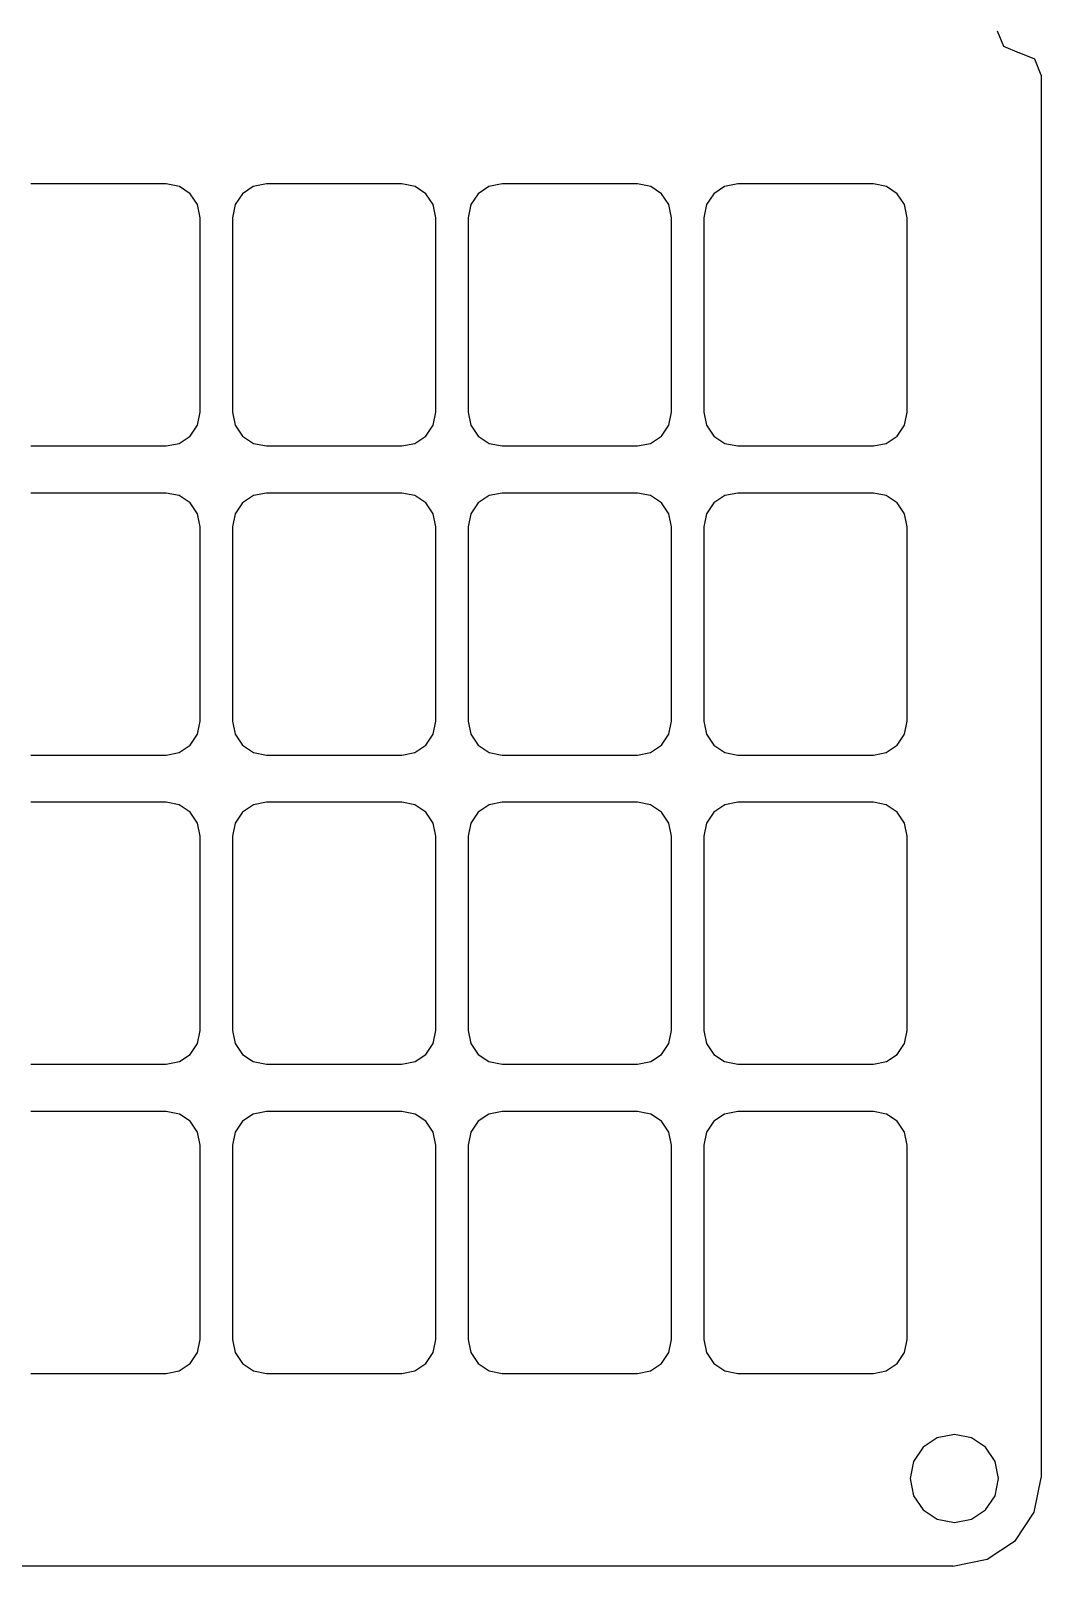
# Model space of a CAD drawing. Extents: x 0 to 148, y 0 to 81.
# Drawn here: x 113.8 to 148.1, y 0.1 to 52.3 of the extents above; entities that cross this region are included whole.
import ezdxf

# ---------------------------------------------------------------- set-up
doc = ezdxf.new("R2010")
doc.units = 0

msp = doc.modelspace()

# ---------------------------------------------------------------- linework, layer by layer
at = {"layer": 'Part__Feature007', "color": 7}
for points in [[(146.632119, 52.285401), (146.851797, 51.755083), (147.382119, 51.535414)], [(146.632119, 52.285401), (146.851797, 51.755083), (147.382119, 51.535414)], [(146.632119, 52.285401), (146.851797, 51.755083), (147.382119, 51.535414)], [(146.632119, 52.285401), (146.851797, 51.755083), (147.382119, 51.535414)], [(148.132122, 50.780638), (147.914141, 51.314054), (147.382119, 51.535414)], [(148.132122, 50.780638), (147.914141, 51.314054), (147.382119, 51.535414)], [(148.132122, 50.780638), (147.914141, 51.314054), (147.382119, 51.535414)], [(148.132122, 50.780638), (147.914141, 51.314054), (147.382119, 51.535414)], [(147.382167, 51.53507), (147.382167, 51.53507)], [(147.382167, 51.53507), (147.382167, 51.53507)], [(148.131995, 50.781009), (148.13226, 3.132256)], [(148.131995, 50.781009), (148.13226, 3.132256)], [(148.131995, 50.781009), (148.131995, 50.781009)], [(148.131995, 50.781009), (148.131995, 50.781009)], [(148.131995, 50.781009), (148.13226, 3.132256)], [(148.131995, 50.781009), (148.13226, 3.132256)], [(118.432024, 47.082138), (113.832249, 47.082138)], [(118.432024, 47.082138), (113.832249, 47.082138)], [(113.832249, 47.082138), (113.832249, 47.082138)], [(118.432024, 47.082138), (113.832249, 47.082138)], [(113.832249, 47.082138), (113.832249, 47.082138)], [(118.432024, 47.082138), (113.832249, 47.082138)], [(118.432024, 47.082138), (118.432024, 47.082138)], [(118.432024, 47.082138), (118.432024, 47.082138)], [(119.582153, 45.932499), (119.491777, 46.380125), (119.245322, 46.745661), (118.879784, 46.992111), (118.432156, 47.082482)], [(119.582153, 45.932499), (119.491777, 46.380125), (119.245322, 46.745661), (118.879784, 46.992111), (118.432156, 47.082482)], [(119.582153, 45.932499), (119.491777, 46.380125), (119.245322, 46.745661), (118.879784, 46.992111), (118.432156, 47.082482)], [(119.582153, 45.932499), (119.491777, 46.380125), (119.245322, 46.745661), (118.879784, 46.992111), (118.432156, 47.082482)], [(121.832151, 47.082482), (121.384523, 46.992112), (121.018984, 46.745661), (120.772528, 46.380126), (120.682152, 45.932499)], [(121.832151, 47.082482), (121.384523, 46.992112), (121.018984, 46.745661), (120.772528, 46.380126), (120.682152, 45.932499)], [(121.832151, 47.082482), (121.384523, 46.992112), (121.018984, 46.745661), (120.772528, 46.380126), (120.682152, 45.932499)], [(121.832151, 47.082482), (121.384523, 46.992112), (121.018984, 46.745661), (120.772528, 46.380126), (120.682152, 45.932499)], [(126.43222, 47.082138), (121.83218, 47.082138)], [(126.43222, 47.082138), (121.83218, 47.082138)], [(121.83218, 47.082138), (121.83218, 47.082138)], [(126.43222, 47.082138), (121.83218, 47.082138)], [(121.83218, 47.082138), (121.83218, 47.082138)], [(126.43222, 47.082138), (121.83218, 47.082138)], [(127.582143, 45.932499), (127.491766, 46.380125), (127.245312, 46.745661), (126.879773, 46.992111), (126.432146, 47.082482)], [(127.582143, 45.932499), (127.491766, 46.380125), (127.245312, 46.745661), (126.879773, 46.992111), (126.432146, 47.082482)], [(127.582143, 45.932499), (127.491766, 46.380125), (127.245312, 46.745661), (126.879773, 46.992111), (126.432146, 47.082482)], [(127.582143, 45.932499), (127.491766, 46.380125), (127.245312, 46.745661), (126.879773, 46.992111), (126.432146, 47.082482)], [(126.43222, 47.082138), (126.43222, 47.082138)], [(126.43222, 47.082138), (126.43222, 47.082138)], [(129.832141, 47.082482), (129.384513, 46.992112), (129.018974, 46.745661), (128.772518, 46.380126), (128.682141, 45.932499)], [(129.832141, 47.082482), (129.384513, 46.992112), (129.018974, 46.745661), (128.772518, 46.380126), (128.682141, 45.932499)], [(129.832141, 47.082482), (129.384513, 46.992112), (129.018974, 46.745661), (128.772518, 46.380126), (128.682141, 45.932499)], [(129.832141, 47.082482), (129.384513, 46.992112), (129.018974, 46.745661), (128.772518, 46.380126), (128.682141, 45.932499)], [(134.432152, 47.082138), (129.832112, 47.082138)], [(134.432152, 47.082138), (129.832112, 47.082138)], [(129.832112, 47.082138), (129.832112, 47.082138)], [(134.432152, 47.082138), (129.832112, 47.082138)], [(129.832112, 47.082138), (129.832112, 47.082138)], [(134.432152, 47.082138), (129.832112, 47.082138)], [(135.582133, 45.932499), (135.491756, 46.380125), (135.245301, 46.745661), (134.879763, 46.992111), (134.432136, 47.082482)], [(135.582133, 45.932499), (135.491756, 46.380125), (135.245301, 46.745661), (134.879763, 46.992111), (134.432136, 47.082482)], [(135.582133, 45.932499), (135.491756, 46.380125), (135.245301, 46.745661), (134.879763, 46.992111), (134.432136, 47.082482)], [(135.582133, 45.932499), (135.491756, 46.380125), (135.245301, 46.745661), (134.879763, 46.992111), (134.432136, 47.082482)], [(134.432152, 47.082138), (134.432152, 47.082138)], [(134.432152, 47.082138), (134.432152, 47.082138)], [(137.832131, 47.082482), (137.384503, 46.992112), (137.018963, 46.745661), (136.772508, 46.380126), (136.682131, 45.932499)], [(137.832131, 47.082482), (137.384503, 46.992112), (137.018963, 46.745661), (136.772508, 46.380126), (136.682131, 45.932499)], [(137.832131, 47.082482), (137.384503, 46.992112), (137.018963, 46.745661), (136.772508, 46.380126), (136.682131, 45.932499)], [(137.832131, 47.082482), (137.384503, 46.992112), (137.018963, 46.745661), (136.772508, 46.380126), (136.682131, 45.932499)], [(142.432083, 47.082138), (137.832043, 47.082138)], [(142.432083, 47.082138), (137.832043, 47.082138)], [(137.832043, 47.082138), (137.832043, 47.082138)], [(142.432083, 47.082138), (137.832043, 47.082138)], [(137.832043, 47.082138), (137.832043, 47.082138)], [(142.432083, 47.082138), (137.832043, 47.082138)], [(142.432083, 47.082138), (142.432083, 47.082138)], [(142.432083, 47.082138), (142.432083, 47.082138)], [(143.582122, 45.932499), (143.491746, 46.380125), (143.245291, 46.745661), (142.879753, 46.992111), (142.432126, 47.082482)], [(143.582122, 45.932499), (143.491746, 46.380125), (143.245291, 46.745661), (142.879753, 46.992111), (142.432126, 47.082482)], [(143.582122, 45.932499), (143.491746, 46.380125), (143.245291, 46.745661), (142.879753, 46.992111), (142.432126, 47.082482)], [(143.582122, 45.932499), (143.491746, 46.380125), (143.245291, 46.745661), (142.879753, 46.992111), (142.432126, 47.082482)], [(119.582166, 39.332502), (119.582166, 45.931202)], [(119.582166, 39.332502), (119.582166, 45.931202)], [(119.582166, 45.931202), (119.582166, 45.931202)], [(119.582166, 39.332502), (119.582166, 45.931202)], [(119.582166, 45.931202), (119.582166, 45.931202)], [(119.582166, 39.332502), (119.582166, 45.931202)], [(120.682038, 45.931202), (120.682038, 39.332502)], [(120.682038, 45.931202), (120.682038, 39.332502)], [(120.682038, 45.931202), (120.682038, 45.931202)], [(120.682038, 45.931202), (120.682038, 45.931202)], [(120.682038, 45.931202), (120.682038, 39.332502)], [(120.682038, 45.931202), (120.682038, 39.332502)], [(127.582098, 39.332502), (127.582098, 45.931202)], [(127.582098, 39.332502), (127.582098, 45.931202)], [(127.582098, 45.931202), (127.582098, 45.931202)], [(127.582098, 39.332502), (127.582098, 45.931202)], [(127.582098, 45.931202), (127.582098, 45.931202)], [(127.582098, 39.332502), (127.582098, 45.931202)], [(128.682234, 45.931202), (128.682234, 39.332502)], [(128.682234, 45.931202), (128.682234, 39.332502)], [(128.682234, 45.931202), (128.682234, 45.931202)], [(128.682234, 45.931202), (128.682234, 45.931202)], [(128.682234, 45.931202), (128.682234, 39.332502)], [(128.682234, 45.931202), (128.682234, 39.332502)], [(135.58203, 39.332502), (135.58203, 45.931202)], [(135.58203, 39.332502), (135.58203, 45.931202)], [(135.58203, 45.931202), (135.58203, 45.931202)], [(135.58203, 39.332502), (135.58203, 45.931202)], [(135.58203, 45.931202), (135.58203, 45.931202)], [(135.58203, 39.332502), (135.58203, 45.931202)], [(136.682166, 45.931202), (136.682166, 39.332502)], [(136.682166, 45.931202), (136.682166, 39.332502)], [(136.682166, 45.931202), (136.682166, 45.931202)], [(136.682166, 45.931202), (136.682166, 45.931202)], [(136.682166, 45.931202), (136.682166, 39.332502)], [(136.682166, 45.931202), (136.682166, 39.332502)], [(143.582226, 39.332502), (143.582226, 45.931202)], [(143.582226, 39.332502), (143.582226, 45.931202)], [(143.582226, 45.931202), (143.582226, 45.931202)], [(143.582226, 39.332502), (143.582226, 45.931202)], [(143.582226, 45.931202), (143.582226, 45.931202)], [(143.582226, 39.332502), (143.582226, 45.931202)], [(118.432156, 38.182492), (118.872244, 38.270032), (119.245331, 38.519324), (119.494618, 38.892414), (119.582153, 39.332502)], [(118.432156, 38.182492), (118.872244, 38.270032), (119.245331, 38.519324), (119.494618, 38.892414), (119.582153, 39.332502)], [(118.432156, 38.182492), (118.872244, 38.270032), (119.245331, 38.519324), (119.494618, 38.892414), (119.582153, 39.332502)], [(118.432156, 38.182492), (118.872244, 38.270032), (119.245331, 38.519324), (119.494618, 38.892414), (119.582153, 39.332502)], [(119.582166, 39.332502), (119.582166, 39.332502)], [(119.582166, 39.332502), (119.582166, 39.332502)], [(120.682038, 39.332502), (120.682038, 39.332502)], [(120.682038, 39.332502), (120.682038, 39.332502)], [(120.682152, 39.332502), (120.769687, 38.892413), (121.018975, 38.519323), (121.392063, 38.270032), (121.832151, 38.182492)], [(120.682152, 39.332502), (120.769687, 38.892413), (121.018975, 38.519323), (121.392063, 38.270032), (121.832151, 38.182492)], [(120.682152, 39.332502), (120.769687, 38.892413), (121.018975, 38.519323), (121.392063, 38.270032), (121.832151, 38.182492)], [(120.682152, 39.332502), (120.769687, 38.892413), (121.018975, 38.519323), (121.392063, 38.270032), (121.832151, 38.182492)], [(126.432146, 38.182492), (126.872234, 38.270032), (127.245321, 38.519324), (127.494608, 38.892414), (127.582143, 39.332502)], [(126.432146, 38.182492), (126.872234, 38.270032), (127.245321, 38.519324), (127.494608, 38.892414), (127.582143, 39.332502)], [(126.432146, 38.182492), (126.872234, 38.270032), (127.245321, 38.519324), (127.494608, 38.892414), (127.582143, 39.332502)], [(126.432146, 38.182492), (126.872234, 38.270032), (127.245321, 38.519324), (127.494608, 38.892414), (127.582143, 39.332502)], [(127.582098, 39.332502), (127.582098, 39.332502)], [(127.582098, 39.332502), (127.582098, 39.332502)], [(128.682141, 39.332502), (128.769677, 38.892413), (129.018965, 38.519323), (129.392053, 38.270032), (129.832141, 38.182492)], [(128.682141, 39.332502), (128.769677, 38.892413), (129.018965, 38.519323), (129.392053, 38.270032), (129.832141, 38.182492)], [(128.682141, 39.332502), (128.769677, 38.892413), (129.018965, 38.519323), (129.392053, 38.270032), (129.832141, 38.182492)], [(128.682141, 39.332502), (128.769677, 38.892413), (129.018965, 38.519323), (129.392053, 38.270032), (129.832141, 38.182492)], [(128.682234, 39.332502), (128.682234, 39.332502)], [(128.682234, 39.332502), (128.682234, 39.332502)], [(134.432136, 38.182492), (134.872224, 38.270032), (135.245311, 38.519324), (135.494598, 38.892414), (135.582133, 39.332502)], [(134.432136, 38.182492), (134.872224, 38.270032), (135.245311, 38.519324), (135.494598, 38.892414), (135.582133, 39.332502)], [(134.432136, 38.182492), (134.872224, 38.270032), (135.245311, 38.519324), (135.494598, 38.892414), (135.582133, 39.332502)], [(134.432136, 38.182492), (134.872224, 38.270032), (135.245311, 38.519324), (135.494598, 38.892414), (135.582133, 39.332502)], [(135.58203, 39.332502), (135.58203, 39.332502)], [(135.58203, 39.332502), (135.58203, 39.332502)], [(136.682131, 39.332502), (136.769667, 38.892413), (137.018955, 38.519323), (137.392043, 38.270032), (137.832131, 38.182492)], [(136.682131, 39.332502), (136.769667, 38.892413), (137.018955, 38.519323), (137.392043, 38.270032), (137.832131, 38.182492)], [(136.682131, 39.332502), (136.769667, 38.892413), (137.018955, 38.519323), (137.392043, 38.270032), (137.832131, 38.182492)], [(136.682131, 39.332502), (136.769667, 38.892413), (137.018955, 38.519323), (137.392043, 38.270032), (137.832131, 38.182492)], [(136.682166, 39.332502), (136.682166, 39.332502)], [(136.682166, 39.332502), (136.682166, 39.332502)], [(142.432126, 38.182492), (142.872213, 38.270032), (143.245301, 38.519324), (143.494588, 38.892414), (143.582122, 39.332502)], [(142.432126, 38.182492), (142.872213, 38.270032), (143.245301, 38.519324), (143.494588, 38.892414), (143.582122, 39.332502)], [(142.432126, 38.182492), (142.872213, 38.270032), (143.245301, 38.519324), (143.494588, 38.892414), (143.582122, 39.332502)], [(142.432126, 38.182492), (142.872213, 38.270032), (143.245301, 38.519324), (143.494588, 38.892414), (143.582122, 39.332502)], [(143.582226, 39.332502), (143.582226, 39.332502)], [(143.582226, 39.332502), (143.582226, 39.332502)], [(113.832249, 38.181566), (118.432024, 38.181566)], [(113.832249, 38.181566), (118.432024, 38.181566)], [(113.832249, 38.181566), (113.832249, 38.181566)], [(113.832249, 38.181566), (113.832249, 38.181566)], [(113.832249, 38.181566), (118.432024, 38.181566)], [(113.832249, 38.181566), (118.432024, 38.181566)], [(118.432024, 38.181566), (118.432024, 38.181566)], [(118.432024, 38.181566), (118.432024, 38.181566)], [(121.83218, 38.181566), (126.43222, 38.181566)], [(121.83218, 38.181566), (126.43222, 38.181566)], [(121.83218, 38.181566), (121.83218, 38.181566)], [(121.83218, 38.181566), (121.83218, 38.181566)], [(121.83218, 38.181566), (126.43222, 38.181566)], [(121.83218, 38.181566), (126.43222, 38.181566)], [(126.43222, 38.181566), (126.43222, 38.181566)], [(126.43222, 38.181566), (126.43222, 38.181566)], [(129.832112, 38.181566), (134.432152, 38.181566)], [(129.832112, 38.181566), (134.432152, 38.181566)], [(129.832112, 38.181566), (129.832112, 38.181566)], [(129.832112, 38.181566), (129.832112, 38.181566)], [(129.832112, 38.181566), (134.432152, 38.181566)], [(129.832112, 38.181566), (134.432152, 38.181566)], [(134.432152, 38.181566), (134.432152, 38.181566)], [(134.432152, 38.181566), (134.432152, 38.181566)], [(137.832043, 38.181566), (142.432083, 38.181566)], [(137.832043, 38.181566), (142.432083, 38.181566)], [(137.832043, 38.181566), (137.832043, 38.181566)], [(137.832043, 38.181566), (137.832043, 38.181566)], [(137.832043, 38.181566), (142.432083, 38.181566)], [(137.832043, 38.181566), (142.432083, 38.181566)], [(142.432083, 38.181566), (142.432083, 38.181566)], [(142.432083, 38.181566), (142.432083, 38.181566)], [(118.432024, 36.583485), (113.832249, 36.583485)], [(118.432024, 36.583485), (113.832249, 36.583485)], [(113.832249, 36.583485), (113.832249, 36.583485)], [(118.432024, 36.583485), (113.832249, 36.583485)], [(113.832249, 36.583485), (113.832249, 36.583485)], [(118.432024, 36.583485), (113.832249, 36.583485)], [(118.432024, 36.583485), (118.432024, 36.583485)], [(118.432024, 36.583485), (118.432024, 36.583485)], [(119.582153, 35.432496), (119.494618, 35.872585), (119.245331, 36.245675), (118.872244, 36.494966), (118.432156, 36.582506)], [(119.582153, 35.432496), (119.494618, 35.872585), (119.245331, 36.245675), (118.872244, 36.494966), (118.432156, 36.582506)], [(119.582153, 35.432496), (119.494618, 35.872585), (119.245331, 36.245675), (118.872244, 36.494966), (118.432156, 36.582506)], [(119.582153, 35.432496), (119.494618, 35.872585), (119.245331, 36.245675), (118.872244, 36.494966), (118.432156, 36.582506)], [(121.832151, 36.582506), (121.392063, 36.494967), (121.018974, 36.245676), (120.769687, 35.872585), (120.682152, 35.432496)], [(121.832151, 36.582506), (121.392063, 36.494967), (121.018974, 36.245676), (120.769687, 35.872585), (120.682152, 35.432496)], [(121.832151, 36.582506), (121.392063, 36.494967), (121.018974, 36.245676), (120.769687, 35.872585), (120.682152, 35.432496)], [(121.832151, 36.582506), (121.392063, 36.494967), (121.018974, 36.245676), (120.769687, 35.872585), (120.682152, 35.432496)], [(126.43222, 36.583485), (121.83218, 36.583485)], [(126.43222, 36.583485), (121.83218, 36.583485)], [(121.83218, 36.583485), (121.83218, 36.583485)], [(126.43222, 36.583485), (121.83218, 36.583485)], [(121.83218, 36.583485), (121.83218, 36.583485)], [(126.43222, 36.583485), (121.83218, 36.583485)], [(127.582143, 35.432496), (127.494608, 35.872585), (127.245321, 36.245675), (126.872234, 36.494966), (126.432146, 36.582506)], [(127.582143, 35.432496), (127.494608, 35.872585), (127.245321, 36.245675), (126.872234, 36.494966), (126.432146, 36.582506)], [(127.582143, 35.432496), (127.494608, 35.872585), (127.245321, 36.245675), (126.872234, 36.494966), (126.432146, 36.582506)], [(127.582143, 35.432496), (127.494608, 35.872585), (127.245321, 36.245675), (126.872234, 36.494966), (126.432146, 36.582506)], [(126.43222, 36.583485), (126.43222, 36.583485)], [(126.43222, 36.583485), (126.43222, 36.583485)], [(129.832141, 36.582506), (129.392052, 36.494967), (129.018964, 36.245676), (128.769676, 35.872585), (128.682141, 35.432496)], [(129.832141, 36.582506), (129.392052, 36.494967), (129.018964, 36.245676), (128.769676, 35.872585), (128.682141, 35.432496)], [(129.832141, 36.582506), (129.392052, 36.494967), (129.018964, 36.245676), (128.769676, 35.872585), (128.682141, 35.432496)], [(129.832141, 36.582506), (129.392052, 36.494967), (129.018964, 36.245676), (128.769676, 35.872585), (128.682141, 35.432496)], [(134.432152, 36.583485), (129.832112, 36.583485)], [(134.432152, 36.583485), (129.832112, 36.583485)], [(129.832112, 36.583485), (129.832112, 36.583485)], [(134.432152, 36.583485), (129.832112, 36.583485)], [(129.832112, 36.583485), (129.832112, 36.583485)], [(134.432152, 36.583485), (129.832112, 36.583485)], [(135.582133, 35.432496), (135.494598, 35.872585), (135.245311, 36.245675), (134.872224, 36.494966), (134.432136, 36.582506)], [(135.582133, 35.432496), (135.494598, 35.872585), (135.245311, 36.245675), (134.872224, 36.494966), (134.432136, 36.582506)], [(135.582133, 35.432496), (135.494598, 35.872585), (135.245311, 36.245675), (134.872224, 36.494966), (134.432136, 36.582506)], [(135.582133, 35.432496), (135.494598, 35.872585), (135.245311, 36.245675), (134.872224, 36.494966), (134.432136, 36.582506)], [(134.432152, 36.583485), (134.432152, 36.583485)], [(134.432152, 36.583485), (134.432152, 36.583485)], [(137.832131, 36.582506), (137.392042, 36.494967), (137.018954, 36.245676), (136.769666, 35.872585), (136.682131, 35.432496)], [(137.832131, 36.582506), (137.392042, 36.494967), (137.018954, 36.245676), (136.769666, 35.872585), (136.682131, 35.432496)], [(137.832131, 36.582506), (137.392042, 36.494967), (137.018954, 36.245676), (136.769666, 35.872585), (136.682131, 35.432496)], [(137.832131, 36.582506), (137.392042, 36.494967), (137.018954, 36.245676), (136.769666, 35.872585), (136.682131, 35.432496)], [(142.432083, 36.583485), (137.832043, 36.583485)], [(142.432083, 36.583485), (137.832043, 36.583485)], [(137.832043, 36.583485), (137.832043, 36.583485)], [(142.432083, 36.583485), (137.832043, 36.583485)], [(137.832043, 36.583485), (137.832043, 36.583485)], [(142.432083, 36.583485), (137.832043, 36.583485)], [(142.432083, 36.583485), (142.432083, 36.583485)], [(142.432083, 36.583485), (142.432083, 36.583485)], [(143.582122, 35.432496), (143.494588, 35.872585), (143.245301, 36.245675), (142.872213, 36.494966), (142.432126, 36.582506)], [(143.582122, 35.432496), (143.494588, 35.872585), (143.245301, 36.245675), (142.872213, 36.494966), (142.432126, 36.582506)], [(143.582122, 35.432496), (143.494588, 35.872585), (143.245301, 36.245675), (142.872213, 36.494966), (142.432126, 36.582506)], [(143.582122, 35.432496), (143.494588, 35.872585), (143.245301, 36.245675), (142.872213, 36.494966), (142.432126, 36.582506)], [(119.582166, 28.831203), (119.582166, 35.432549)], [(119.582166, 28.831203), (119.582166, 35.432549)], [(119.582166, 35.432549), (119.582166, 35.432549)], [(119.582166, 28.831203), (119.582166, 35.432549)], [(119.582166, 35.432549), (119.582166, 35.432549)], [(119.582166, 28.831203), (119.582166, 35.432549)], [(120.682038, 35.432549), (120.682038, 28.831203)], [(120.682038, 35.432549), (120.682038, 28.831203)], [(120.682038, 35.432549), (120.682038, 35.432549)], [(120.682038, 35.432549), (120.682038, 35.432549)], [(120.682038, 35.432549), (120.682038, 28.831203)], [(120.682038, 35.432549), (120.682038, 28.831203)], [(127.582098, 28.831203), (127.582098, 35.432549)], [(127.582098, 28.831203), (127.582098, 35.432549)], [(127.582098, 35.432549), (127.582098, 35.432549)], [(127.582098, 28.831203), (127.582098, 35.432549)], [(127.582098, 35.432549), (127.582098, 35.432549)], [(127.582098, 28.831203), (127.582098, 35.432549)], [(128.682234, 35.432549), (128.682234, 28.831203)], [(128.682234, 35.432549), (128.682234, 28.831203)], [(128.682234, 35.432549), (128.682234, 35.432549)], [(128.682234, 35.432549), (128.682234, 35.432549)], [(128.682234, 35.432549), (128.682234, 28.831203)], [(128.682234, 35.432549), (128.682234, 28.831203)], [(135.58203, 28.831203), (135.58203, 35.432549)], [(135.58203, 28.831203), (135.58203, 35.432549)], [(135.58203, 35.432549), (135.58203, 35.432549)], [(135.58203, 28.831203), (135.58203, 35.432549)], [(135.58203, 35.432549), (135.58203, 35.432549)], [(135.58203, 28.831203), (135.58203, 35.432549)], [(136.682166, 35.432549), (136.682166, 28.831203)], [(136.682166, 35.432549), (136.682166, 28.831203)], [(136.682166, 35.432549), (136.682166, 35.432549)], [(136.682166, 35.432549), (136.682166, 35.432549)], [(136.682166, 35.432549), (136.682166, 28.831203)], [(136.682166, 35.432549), (136.682166, 28.831203)], [(143.582226, 28.831203), (143.582226, 35.432549)], [(143.582226, 28.831203), (143.582226, 35.432549)], [(143.582226, 35.432549), (143.582226, 35.432549)], [(143.582226, 28.831203), (143.582226, 35.432549)], [(143.582226, 35.432549), (143.582226, 35.432549)], [(143.582226, 28.831203), (143.582226, 35.432549)], [(118.432156, 27.682516), (118.872244, 27.770056), (119.245331, 28.019347), (119.494618, 28.392437), (119.582153, 28.832526)], [(118.432156, 27.682516), (118.872244, 27.770056), (119.245331, 28.019347), (119.494618, 28.392437), (119.582153, 28.832526)], [(118.432156, 27.682516), (118.872244, 27.770056), (119.245331, 28.019347), (119.494618, 28.392437), (119.582153, 28.832526)], [(118.432156, 27.682516), (118.872244, 27.770056), (119.245331, 28.019347), (119.494618, 28.392437), (119.582153, 28.832526)], [(119.582166, 28.831203), (119.582166, 28.831203)], [(119.582166, 28.831203), (119.582166, 28.831203)], [(120.682038, 28.831203), (120.682038, 28.831203)], [(120.682038, 28.831203), (120.682038, 28.831203)], [(120.682152, 28.832526), (120.769687, 28.392437), (121.018975, 28.019347), (121.392063, 27.770056), (121.832151, 27.682516)], [(120.682152, 28.832526), (120.769687, 28.392437), (121.018975, 28.019347), (121.392063, 27.770056), (121.832151, 27.682516)], [(120.682152, 28.832526), (120.769687, 28.392437), (121.018975, 28.019347), (121.392063, 27.770056), (121.832151, 27.682516)], [(120.682152, 28.832526), (120.769687, 28.392437), (121.018975, 28.019347), (121.392063, 27.770056), (121.832151, 27.682516)], [(126.432146, 27.682516), (126.872234, 27.770056), (127.245321, 28.019347), (127.494608, 28.392437), (127.582143, 28.832526)], [(126.432146, 27.682516), (126.872234, 27.770056), (127.245321, 28.019347), (127.494608, 28.392437), (127.582143, 28.832526)], [(126.432146, 27.682516), (126.872234, 27.770056), (127.245321, 28.019347), (127.494608, 28.392437), (127.582143, 28.832526)], [(126.432146, 27.682516), (126.872234, 27.770056), (127.245321, 28.019347), (127.494608, 28.392437), (127.582143, 28.832526)], [(127.582098, 28.831203), (127.582098, 28.831203)], [(127.582098, 28.831203), (127.582098, 28.831203)], [(128.682141, 28.832526), (128.769677, 28.392437), (129.018965, 28.019347), (129.392053, 27.770056), (129.832141, 27.682516)], [(128.682141, 28.832526), (128.769677, 28.392437), (129.018965, 28.019347), (129.392053, 27.770056), (129.832141, 27.682516)], [(128.682141, 28.832526), (128.769677, 28.392437), (129.018965, 28.019347), (129.392053, 27.770056), (129.832141, 27.682516)], [(128.682141, 28.832526), (128.769677, 28.392437), (129.018965, 28.019347), (129.392053, 27.770056), (129.832141, 27.682516)], [(128.682234, 28.831203), (128.682234, 28.831203)], [(128.682234, 28.831203), (128.682234, 28.831203)], [(134.432136, 27.682516), (134.872224, 27.770056), (135.245311, 28.019347), (135.494598, 28.392437), (135.582133, 28.832526)], [(134.432136, 27.682516), (134.872224, 27.770056), (135.245311, 28.019347), (135.494598, 28.392437), (135.582133, 28.832526)], [(134.432136, 27.682516), (134.872224, 27.770056), (135.245311, 28.019347), (135.494598, 28.392437), (135.582133, 28.832526)], [(134.432136, 27.682516), (134.872224, 27.770056), (135.245311, 28.019347), (135.494598, 28.392437), (135.582133, 28.832526)], [(135.58203, 28.831203), (135.58203, 28.831203)], [(135.58203, 28.831203), (135.58203, 28.831203)], [(136.682131, 28.832526), (136.769667, 28.392437), (137.018955, 28.019347), (137.392043, 27.770056), (137.832131, 27.682516)], [(136.682131, 28.832526), (136.769667, 28.392437), (137.018955, 28.019347), (137.392043, 27.770056), (137.832131, 27.682516)], [(136.682131, 28.832526), (136.769667, 28.392437), (137.018955, 28.019347), (137.392043, 27.770056), (137.832131, 27.682516)], [(136.682131, 28.832526), (136.769667, 28.392437), (137.018955, 28.019347), (137.392043, 27.770056), (137.832131, 27.682516)], [(136.682166, 28.831203), (136.682166, 28.831203)], [(136.682166, 28.831203), (136.682166, 28.831203)], [(142.432126, 27.682516), (142.872213, 27.770056), (143.245301, 28.019347), (143.494588, 28.392437), (143.582122, 28.832526)], [(142.432126, 27.682516), (142.872213, 27.770056), (143.245301, 28.019347), (143.494588, 28.392437), (143.582122, 28.832526)], [(142.432126, 27.682516), (142.872213, 27.770056), (143.245301, 28.019347), (143.494588, 28.392437), (143.582122, 28.832526)], [(142.432126, 27.682516), (142.872213, 27.770056), (143.245301, 28.019347), (143.494588, 28.392437), (143.582122, 28.832526)], [(143.582226, 28.831203), (143.582226, 28.831203)], [(143.582226, 28.831203), (143.582226, 28.831203)], [(113.832249, 27.682913), (118.432024, 27.682913)], [(113.832249, 27.682913), (118.432024, 27.682913)], [(113.832249, 27.682913), (113.832249, 27.682913)], [(113.832249, 27.682913), (113.832249, 27.682913)], [(113.832249, 27.682913), (118.432024, 27.682913)], [(113.832249, 27.682913), (118.432024, 27.682913)], [(118.432024, 27.682913), (118.432024, 27.682913)], [(118.432024, 27.682913), (118.432024, 27.682913)], [(121.83218, 27.682913), (126.43222, 27.682913)], [(121.83218, 27.682913), (126.43222, 27.682913)], [(121.83218, 27.682913), (121.83218, 27.682913)], [(121.83218, 27.682913), (121.83218, 27.682913)], [(121.83218, 27.682913), (126.43222, 27.682913)], [(121.83218, 27.682913), (126.43222, 27.682913)], [(126.43222, 27.682913), (126.43222, 27.682913)], [(126.43222, 27.682913), (126.43222, 27.682913)], [(129.832112, 27.682913), (134.432152, 27.682913)], [(129.832112, 27.682913), (134.432152, 27.682913)], [(129.832112, 27.682913), (129.832112, 27.682913)], [(129.832112, 27.682913), (129.832112, 27.682913)], [(129.832112, 27.682913), (134.432152, 27.682913)], [(129.832112, 27.682913), (134.432152, 27.682913)], [(134.432152, 27.682913), (134.432152, 27.682913)], [(134.432152, 27.682913), (134.432152, 27.682913)], [(137.832043, 27.682913), (142.432083, 27.682913)], [(137.832043, 27.682913), (142.432083, 27.682913)], [(137.832043, 27.682913), (137.832043, 27.682913)], [(137.832043, 27.682913), (137.832043, 27.682913)], [(137.832043, 27.682913), (142.432083, 27.682913)], [(137.832043, 27.682913), (142.432083, 27.682913)], [(142.432083, 27.682913), (142.432083, 27.682913)], [(142.432083, 27.682913), (142.432083, 27.682913)], [(118.432024, 26.082186), (113.832249, 26.082186)], [(118.432024, 26.082186), (113.832249, 26.082186)], [(113.832249, 26.082186), (113.832249, 26.082186)], [(118.432024, 26.082186), (113.832249, 26.082186)], [(113.832249, 26.082186), (113.832249, 26.082186)], [(118.432024, 26.082186), (113.832249, 26.082186)], [(118.432024, 26.082186), (118.432024, 26.082186)], [(118.432024, 26.082186), (118.432024, 26.082186)], [(119.582153, 24.93252), (119.494618, 25.372608), (119.245331, 25.745698), (118.872244, 25.99499), (118.432156, 26.08253)], [(119.582153, 24.93252), (119.494618, 25.372608), (119.245331, 25.745698), (118.872244, 25.99499), (118.432156, 26.08253)], [(119.582153, 24.93252), (119.494618, 25.372608), (119.245331, 25.745698), (118.872244, 25.99499), (118.432156, 26.08253)], [(119.582153, 24.93252), (119.494618, 25.372608), (119.245331, 25.745698), (118.872244, 25.99499), (118.432156, 26.08253)], [(121.832151, 26.08253), (121.392063, 25.994991), (121.018974, 25.745699), (120.769687, 25.372609), (120.682152, 24.93252)], [(121.832151, 26.08253), (121.392063, 25.994991), (121.018974, 25.745699), (120.769687, 25.372609), (120.682152, 24.93252)], [(121.832151, 26.08253), (121.392063, 25.994991), (121.018974, 25.745699), (120.769687, 25.372609), (120.682152, 24.93252)], [(121.832151, 26.08253), (121.392063, 25.994991), (121.018974, 25.745699), (120.769687, 25.372609), (120.682152, 24.93252)], [(126.43222, 26.082186), (121.83218, 26.082186)], [(126.43222, 26.082186), (121.83218, 26.082186)], [(121.83218, 26.082186), (121.83218, 26.082186)], [(126.43222, 26.082186), (121.83218, 26.082186)], [(121.83218, 26.082186), (121.83218, 26.082186)], [(126.43222, 26.082186), (121.83218, 26.082186)], [(127.582143, 24.93252), (127.494608, 25.372608), (127.245321, 25.745698), (126.872234, 25.99499), (126.432146, 26.08253)], [(127.582143, 24.93252), (127.494608, 25.372608), (127.245321, 25.745698), (126.872234, 25.99499), (126.432146, 26.08253)], [(127.582143, 24.93252), (127.494608, 25.372608), (127.245321, 25.745698), (126.872234, 25.99499), (126.432146, 26.08253)], [(127.582143, 24.93252), (127.494608, 25.372608), (127.245321, 25.745698), (126.872234, 25.99499), (126.432146, 26.08253)], [(126.43222, 26.082186), (126.43222, 26.082186)], [(126.43222, 26.082186), (126.43222, 26.082186)], [(129.832141, 26.08253), (129.392052, 25.994991), (129.018964, 25.745699), (128.769676, 25.372609), (128.682141, 24.93252)], [(129.832141, 26.08253), (129.392052, 25.994991), (129.018964, 25.745699), (128.769676, 25.372609), (128.682141, 24.93252)], [(129.832141, 26.08253), (129.392052, 25.994991), (129.018964, 25.745699), (128.769676, 25.372609), (128.682141, 24.93252)], [(129.832141, 26.08253), (129.392052, 25.994991), (129.018964, 25.745699), (128.769676, 25.372609), (128.682141, 24.93252)], [(134.432152, 26.082186), (129.832112, 26.082186)], [(134.432152, 26.082186), (129.832112, 26.082186)], [(129.832112, 26.082186), (129.832112, 26.082186)], [(134.432152, 26.082186), (129.832112, 26.082186)], [(129.832112, 26.082186), (129.832112, 26.082186)], [(134.432152, 26.082186), (129.832112, 26.082186)], [(135.582133, 24.93252), (135.494598, 25.372608), (135.245311, 25.745698), (134.872224, 25.99499), (134.432136, 26.08253)], [(135.582133, 24.93252), (135.494598, 25.372608), (135.245311, 25.745698), (134.872224, 25.99499), (134.432136, 26.08253)], [(135.582133, 24.93252), (135.494598, 25.372608), (135.245311, 25.745698), (134.872224, 25.99499), (134.432136, 26.08253)], [(135.582133, 24.93252), (135.494598, 25.372608), (135.245311, 25.745698), (134.872224, 25.99499), (134.432136, 26.08253)], [(134.432152, 26.082186), (134.432152, 26.082186)], [(134.432152, 26.082186), (134.432152, 26.082186)], [(137.832131, 26.08253), (137.392042, 25.994991), (137.018954, 25.745699), (136.769666, 25.372609), (136.682131, 24.93252)], [(137.832131, 26.08253), (137.392042, 25.994991), (137.018954, 25.745699), (136.769666, 25.372609), (136.682131, 24.93252)], [(137.832131, 26.08253), (137.392042, 25.994991), (137.018954, 25.745699), (136.769666, 25.372609), (136.682131, 24.93252)], [(137.832131, 26.08253), (137.392042, 25.994991), (137.018954, 25.745699), (136.769666, 25.372609), (136.682131, 24.93252)], [(142.432083, 26.082186), (137.832043, 26.082186)], [(142.432083, 26.082186), (137.832043, 26.082186)], [(137.832043, 26.082186), (137.832043, 26.082186)], [(142.432083, 26.082186), (137.832043, 26.082186)], [(137.832043, 26.082186), (137.832043, 26.082186)], [(142.432083, 26.082186), (137.832043, 26.082186)], [(142.432083, 26.082186), (142.432083, 26.082186)], [(142.432083, 26.082186), (142.432083, 26.082186)], [(143.582122, 24.93252), (143.494588, 25.372608), (143.245301, 25.745698), (142.872213, 25.99499), (142.432126, 26.08253)], [(143.582122, 24.93252), (143.494588, 25.372608), (143.245301, 25.745698), (142.872213, 25.99499), (142.432126, 26.08253)], [(143.582122, 24.93252), (143.494588, 25.372608), (143.245301, 25.745698), (142.872213, 25.99499), (142.432126, 26.08253)], [(143.582122, 24.93252), (143.494588, 25.372608), (143.245301, 25.745698), (142.872213, 25.99499), (142.432126, 26.08253)], [(119.582166, 18.33255), (119.582166, 24.93125)], [(119.582166, 18.33255), (119.582166, 24.93125)], [(119.582166, 24.93125), (119.582166, 24.93125)], [(119.582166, 18.33255), (119.582166, 24.93125)], [(119.582166, 24.93125), (119.582166, 24.93125)], [(119.582166, 18.33255), (119.582166, 24.93125)], [(120.682038, 24.93125), (120.682038, 18.33255)], [(120.682038, 24.93125), (120.682038, 18.33255)], [(120.682038, 24.93125), (120.682038, 24.93125)], [(120.682038, 24.93125), (120.682038, 24.93125)], [(120.682038, 24.93125), (120.682038, 18.33255)], [(120.682038, 24.93125), (120.682038, 18.33255)], [(127.582098, 18.33255), (127.582098, 24.93125)], [(127.582098, 18.33255), (127.582098, 24.93125)], [(127.582098, 24.93125), (127.582098, 24.93125)], [(127.582098, 18.33255), (127.582098, 24.93125)], [(127.582098, 24.93125), (127.582098, 24.93125)], [(127.582098, 18.33255), (127.582098, 24.93125)], [(128.682234, 24.93125), (128.682234, 18.33255)], [(128.682234, 24.93125), (128.682234, 18.33255)], [(128.682234, 24.93125), (128.682234, 24.93125)], [(128.682234, 24.93125), (128.682234, 24.93125)], [(128.682234, 24.93125), (128.682234, 18.33255)], [(128.682234, 24.93125), (128.682234, 18.33255)], [(135.58203, 18.33255), (135.58203, 24.93125)], [(135.58203, 18.33255), (135.58203, 24.93125)], [(135.58203, 24.93125), (135.58203, 24.93125)], [(135.58203, 18.33255), (135.58203, 24.93125)], [(135.58203, 24.93125), (135.58203, 24.93125)], [(135.58203, 18.33255), (135.58203, 24.93125)], [(136.682166, 24.93125), (136.682166, 18.33255)], [(136.682166, 24.93125), (136.682166, 18.33255)], [(136.682166, 24.93125), (136.682166, 24.93125)], [(136.682166, 24.93125), (136.682166, 24.93125)], [(136.682166, 24.93125), (136.682166, 18.33255)], [(136.682166, 24.93125), (136.682166, 18.33255)], [(143.582226, 18.33255), (143.582226, 24.93125)], [(143.582226, 18.33255), (143.582226, 24.93125)], [(143.582226, 24.93125), (143.582226, 24.93125)], [(143.582226, 18.33255), (143.582226, 24.93125)], [(143.582226, 24.93125), (143.582226, 24.93125)], [(143.582226, 18.33255), (143.582226, 24.93125)], [(118.432156, 17.18254), (118.879784, 17.272911), (119.245322, 17.519362), (119.491777, 17.884897), (119.582153, 18.332523)], [(118.432156, 17.18254), (118.879784, 17.272911), (119.245322, 17.519362), (119.491777, 17.884897), (119.582153, 18.332523)], [(118.432156, 17.18254), (118.879784, 17.272911), (119.245322, 17.519362), (119.491777, 17.884897), (119.582153, 18.332523)], [(118.432156, 17.18254), (118.879784, 17.272911), (119.245322, 17.519362), (119.491777, 17.884897), (119.582153, 18.332523)], [(119.582166, 18.33255), (119.582166, 18.33255)], [(119.582166, 18.33255), (119.582166, 18.33255)], [(120.682038, 18.33255), (120.682038, 18.33255)], [(120.682038, 18.33255), (120.682038, 18.33255)], [(120.682152, 18.332523), (120.772529, 17.884897), (121.018984, 17.519361), (121.384523, 17.272911), (121.832151, 17.18254)], [(120.682152, 18.332523), (120.772529, 17.884897), (121.018984, 17.519361), (121.384523, 17.272911), (121.832151, 17.18254)], [(120.682152, 18.332523), (120.772529, 17.884897), (121.018984, 17.519361), (121.384523, 17.272911), (121.832151, 17.18254)], [(120.682152, 18.332523), (120.772529, 17.884897), (121.018984, 17.519361), (121.384523, 17.272911), (121.832151, 17.18254)], [(126.432146, 17.18254), (126.879773, 17.272911), (127.245312, 17.519362), (127.491766, 17.884897), (127.582143, 18.332523)], [(126.432146, 17.18254), (126.879773, 17.272911), (127.245312, 17.519362), (127.491766, 17.884897), (127.582143, 18.332523)], [(126.432146, 17.18254), (126.879773, 17.272911), (127.245312, 17.519362), (127.491766, 17.884897), (127.582143, 18.332523)], [(126.432146, 17.18254), (126.879773, 17.272911), (127.245312, 17.519362), (127.491766, 17.884897), (127.582143, 18.332523)], [(127.582098, 18.33255), (127.582098, 18.33255)], [(127.582098, 18.33255), (127.582098, 18.33255)], [(128.682141, 18.332523), (128.772519, 17.884897), (129.018974, 17.519361), (129.384513, 17.272911), (129.832141, 17.18254)], [(128.682141, 18.332523), (128.772519, 17.884897), (129.018974, 17.519361), (129.384513, 17.272911), (129.832141, 17.18254)], [(128.682141, 18.332523), (128.772519, 17.884897), (129.018974, 17.519361), (129.384513, 17.272911), (129.832141, 17.18254)], [(128.682141, 18.332523), (128.772519, 17.884897), (129.018974, 17.519361), (129.384513, 17.272911), (129.832141, 17.18254)], [(128.682234, 18.33255), (128.682234, 18.33255)], [(128.682234, 18.33255), (128.682234, 18.33255)], [(134.432136, 17.18254), (134.879763, 17.272911), (135.245301, 17.519362), (135.491756, 17.884897), (135.582133, 18.332523)], [(134.432136, 17.18254), (134.879763, 17.272911), (135.245301, 17.519362), (135.491756, 17.884897), (135.582133, 18.332523)], [(134.432136, 17.18254), (134.879763, 17.272911), (135.245301, 17.519362), (135.491756, 17.884897), (135.582133, 18.332523)], [(134.432136, 17.18254), (134.879763, 17.272911), (135.245301, 17.519362), (135.491756, 17.884897), (135.582133, 18.332523)], [(135.58203, 18.33255), (135.58203, 18.33255)], [(135.58203, 18.33255), (135.58203, 18.33255)], [(136.682131, 18.332523), (136.772509, 17.884897), (137.018964, 17.519361), (137.384503, 17.272911), (137.832131, 17.18254)], [(136.682131, 18.332523), (136.772509, 17.884897), (137.018964, 17.519361), (137.384503, 17.272911), (137.832131, 17.18254)], [(136.682131, 18.332523), (136.772509, 17.884897), (137.018964, 17.519361), (137.384503, 17.272911), (137.832131, 17.18254)], [(136.682131, 18.332523), (136.772509, 17.884897), (137.018964, 17.519361), (137.384503, 17.272911), (137.832131, 17.18254)], [(136.682166, 18.33255), (136.682166, 18.33255)], [(136.682166, 18.33255), (136.682166, 18.33255)], [(142.432126, 17.18254), (142.879753, 17.272911), (143.245291, 17.519362), (143.491746, 17.884897), (143.582122, 18.332523)], [(142.432126, 17.18254), (142.879753, 17.272911), (143.245291, 17.519362), (143.491746, 17.884897), (143.582122, 18.332523)], [(142.432126, 17.18254), (142.879753, 17.272911), (143.245291, 17.519362), (143.491746, 17.884897), (143.582122, 18.332523)], [(142.432126, 17.18254), (142.879753, 17.272911), (143.245291, 17.519362), (143.491746, 17.884897), (143.582122, 18.332523)], [(143.582226, 18.33255), (143.582226, 18.33255)], [(143.582226, 18.33255), (143.582226, 18.33255)], [(113.832249, 17.181614), (118.432024, 17.181614)], [(113.832249, 17.181614), (118.432024, 17.181614)], [(113.832249, 17.181614), (113.832249, 17.181614)], [(113.832249, 17.181614), (113.832249, 17.181614)], [(113.832249, 17.181614), (118.432024, 17.181614)], [(113.832249, 17.181614), (118.432024, 17.181614)], [(118.432024, 17.181614), (118.432024, 17.181614)], [(118.432024, 17.181614), (118.432024, 17.181614)], [(121.83218, 17.181614), (126.43222, 17.181614)], [(121.83218, 17.181614), (126.43222, 17.181614)], [(121.83218, 17.181614), (121.83218, 17.181614)], [(121.83218, 17.181614), (121.83218, 17.181614)], [(121.83218, 17.181614), (126.43222, 17.181614)], [(121.83218, 17.181614), (126.43222, 17.181614)], [(126.43222, 17.181614), (126.43222, 17.181614)], [(126.43222, 17.181614), (126.43222, 17.181614)], [(129.832112, 17.181614), (134.432152, 17.181614)], [(129.832112, 17.181614), (134.432152, 17.181614)], [(129.832112, 17.181614), (129.832112, 17.181614)], [(129.832112, 17.181614), (129.832112, 17.181614)], [(129.832112, 17.181614), (134.432152, 17.181614)], [(129.832112, 17.181614), (134.432152, 17.181614)], [(134.432152, 17.181614), (134.432152, 17.181614)], [(134.432152, 17.181614), (134.432152, 17.181614)], [(137.832043, 17.181614), (142.432083, 17.181614)], [(137.832043, 17.181614), (142.432083, 17.181614)], [(137.832043, 17.181614), (137.832043, 17.181614)], [(137.832043, 17.181614), (137.832043, 17.181614)], [(137.832043, 17.181614), (142.432083, 17.181614)], [(137.832043, 17.181614), (142.432083, 17.181614)], [(142.432083, 17.181614), (142.432083, 17.181614)], [(142.432083, 17.181614), (142.432083, 17.181614)], [(118.432024, 15.583532), (113.832249, 15.583532)], [(118.432024, 15.583532), (113.832249, 15.583532)], [(113.832249, 15.583532), (113.832249, 15.583532)], [(118.432024, 15.583532), (113.832249, 15.583532)], [(113.832249, 15.583532), (113.832249, 15.583532)], [(118.432024, 15.583532), (113.832249, 15.583532)], [(118.432024, 15.583532), (118.432024, 15.583532)], [(118.432024, 15.583532), (118.432024, 15.583532)], [(119.582153, 14.432543), (119.491777, 14.88017), (119.245322, 15.245705), (118.879784, 15.492156), (118.432156, 15.582527)], [(119.582153, 14.432543), (119.491777, 14.88017), (119.245322, 15.245705), (118.879784, 15.492156), (118.432156, 15.582527)], [(119.582153, 14.432543), (119.491777, 14.88017), (119.245322, 15.245705), (118.879784, 15.492156), (118.432156, 15.582527)], [(119.582153, 14.432543), (119.491777, 14.88017), (119.245322, 15.245705), (118.879784, 15.492156), (118.432156, 15.582527)], [(121.832151, 15.582527), (121.384523, 15.492156), (121.018984, 15.245706), (120.772528, 14.88017), (120.682152, 14.432543)], [(121.832151, 15.582527), (121.384523, 15.492156), (121.018984, 15.245706), (120.772528, 14.88017), (120.682152, 14.432543)], [(121.832151, 15.582527), (121.384523, 15.492156), (121.018984, 15.245706), (120.772528, 14.88017), (120.682152, 14.432543)], [(121.832151, 15.582527), (121.384523, 15.492156), (121.018984, 15.245706), (120.772528, 14.88017), (120.682152, 14.432543)], [(126.43222, 15.583532), (121.83218, 15.583532)], [(126.43222, 15.583532), (121.83218, 15.583532)], [(121.83218, 15.583532), (121.83218, 15.583532)], [(126.43222, 15.583532), (121.83218, 15.583532)], [(121.83218, 15.583532), (121.83218, 15.583532)], [(126.43222, 15.583532), (121.83218, 15.583532)], [(127.582143, 14.432543), (127.491766, 14.88017), (127.245312, 15.245705), (126.879773, 15.492156), (126.432146, 15.582527)], [(127.582143, 14.432543), (127.491766, 14.88017), (127.245312, 15.245705), (126.879773, 15.492156), (126.432146, 15.582527)], [(127.582143, 14.432543), (127.491766, 14.88017), (127.245312, 15.245705), (126.879773, 15.492156), (126.432146, 15.582527)], [(127.582143, 14.432543), (127.491766, 14.88017), (127.245312, 15.245705), (126.879773, 15.492156), (126.432146, 15.582527)], [(126.43222, 15.583532), (126.43222, 15.583532)], [(126.43222, 15.583532), (126.43222, 15.583532)], [(129.832141, 15.582527), (129.384513, 15.492156), (129.018974, 15.245706), (128.772518, 14.88017), (128.682141, 14.432543)], [(129.832141, 15.582527), (129.384513, 15.492156), (129.018974, 15.245706), (128.772518, 14.88017), (128.682141, 14.432543)], [(129.832141, 15.582527), (129.384513, 15.492156), (129.018974, 15.245706), (128.772518, 14.88017), (128.682141, 14.432543)], [(129.832141, 15.582527), (129.384513, 15.492156), (129.018974, 15.245706), (128.772518, 14.88017), (128.682141, 14.432543)], [(134.432152, 15.583532), (129.832112, 15.583532)], [(134.432152, 15.583532), (129.832112, 15.583532)], [(129.832112, 15.583532), (129.832112, 15.583532)], [(134.432152, 15.583532), (129.832112, 15.583532)], [(129.832112, 15.583532), (129.832112, 15.583532)], [(134.432152, 15.583532), (129.832112, 15.583532)], [(135.582133, 14.432543), (135.491756, 14.88017), (135.245301, 15.245705), (134.879763, 15.492156), (134.432136, 15.582527)], [(135.582133, 14.432543), (135.491756, 14.88017), (135.245301, 15.245705), (134.879763, 15.492156), (134.432136, 15.582527)], [(135.582133, 14.432543), (135.491756, 14.88017), (135.245301, 15.245705), (134.879763, 15.492156), (134.432136, 15.582527)], [(135.582133, 14.432543), (135.491756, 14.88017), (135.245301, 15.245705), (134.879763, 15.492156), (134.432136, 15.582527)], [(134.432152, 15.583532), (134.432152, 15.583532)], [(134.432152, 15.583532), (134.432152, 15.583532)], [(137.832131, 15.582527), (137.384503, 15.492156), (137.018963, 15.245706), (136.772508, 14.88017), (136.682131, 14.432543)], [(137.832131, 15.582527), (137.384503, 15.492156), (137.018963, 15.245706), (136.772508, 14.88017), (136.682131, 14.432543)], [(137.832131, 15.582527), (137.384503, 15.492156), (137.018963, 15.245706), (136.772508, 14.88017), (136.682131, 14.432543)], [(137.832131, 15.582527), (137.384503, 15.492156), (137.018963, 15.245706), (136.772508, 14.88017), (136.682131, 14.432543)], [(142.432083, 15.583532), (137.832043, 15.583532)], [(142.432083, 15.583532), (137.832043, 15.583532)], [(137.832043, 15.583532), (137.832043, 15.583532)], [(142.432083, 15.583532), (137.832043, 15.583532)], [(137.832043, 15.583532), (137.832043, 15.583532)], [(142.432083, 15.583532), (137.832043, 15.583532)], [(142.432083, 15.583532), (142.432083, 15.583532)], [(142.432083, 15.583532), (142.432083, 15.583532)], [(143.582122, 14.432543), (143.491746, 14.88017), (143.245291, 15.245705), (142.879753, 15.492156), (142.432126, 15.582527)], [(143.582122, 14.432543), (143.491746, 14.88017), (143.245291, 15.245705), (142.879753, 15.492156), (142.432126, 15.582527)], [(143.582122, 14.432543), (143.491746, 14.88017), (143.245291, 15.245705), (142.879753, 15.492156), (142.432126, 15.582527)], [(143.582122, 14.432543), (143.491746, 14.88017), (143.245291, 15.245705), (142.879753, 15.492156), (142.432126, 15.582527)], [(119.582166, 7.83125), (119.582166, 14.432596)], [(119.582166, 7.83125), (119.582166, 14.432596)], [(119.582166, 14.432596), (119.582166, 14.432596)], [(119.582166, 7.83125), (119.582166, 14.432596)], [(119.582166, 14.432596), (119.582166, 14.432596)], [(119.582166, 7.83125), (119.582166, 14.432596)], [(120.682038, 14.432596), (120.682038, 7.83125)], [(120.682038, 14.432596), (120.682038, 7.83125)], [(120.682038, 14.432596), (120.682038, 14.432596)], [(120.682038, 14.432596), (120.682038, 14.432596)], [(120.682038, 14.432596), (120.682038, 7.83125)], [(120.682038, 14.432596), (120.682038, 7.83125)], [(127.582098, 7.83125), (127.582098, 14.432596)], [(127.582098, 7.83125), (127.582098, 14.432596)], [(127.582098, 14.432596), (127.582098, 14.432596)], [(127.582098, 7.83125), (127.582098, 14.432596)], [(127.582098, 14.432596), (127.582098, 14.432596)], [(127.582098, 7.83125), (127.582098, 14.432596)], [(128.682234, 14.432596), (128.682234, 7.83125)], [(128.682234, 14.432596), (128.682234, 7.83125)], [(128.682234, 14.432596), (128.682234, 14.432596)], [(128.682234, 14.432596), (128.682234, 14.432596)], [(128.682234, 14.432596), (128.682234, 7.83125)], [(128.682234, 14.432596), (128.682234, 7.83125)], [(135.58203, 7.83125), (135.58203, 14.432596)], [(135.58203, 7.83125), (135.58203, 14.432596)], [(135.58203, 14.432596), (135.58203, 14.432596)], [(135.58203, 7.83125), (135.58203, 14.432596)], [(135.58203, 14.432596), (135.58203, 14.432596)], [(135.58203, 7.83125), (135.58203, 14.432596)], [(136.682166, 14.432596), (136.682166, 7.83125)], [(136.682166, 14.432596), (136.682166, 7.83125)], [(136.682166, 14.432596), (136.682166, 14.432596)], [(136.682166, 14.432596), (136.682166, 14.432596)], [(136.682166, 14.432596), (136.682166, 7.83125)], [(136.682166, 14.432596), (136.682166, 7.83125)], [(143.582226, 7.83125), (143.582226, 14.432596)], [(143.582226, 7.83125), (143.582226, 14.432596)], [(143.582226, 14.432596), (143.582226, 14.432596)], [(143.582226, 7.83125), (143.582226, 14.432596)], [(143.582226, 14.432596), (143.582226, 14.432596)], [(143.582226, 7.83125), (143.582226, 14.432596)], [(118.432156, 6.682537), (118.872244, 6.770077), (119.245331, 7.019368), (119.494618, 7.392458), (119.582153, 7.832547)], [(118.432156, 6.682537), (118.872244, 6.770077), (119.245331, 7.019368), (119.494618, 7.392458), (119.582153, 7.832547)], [(118.432156, 6.682537), (118.872244, 6.770077), (119.245331, 7.019368), (119.494618, 7.392458), (119.582153, 7.832547)], [(118.432156, 6.682537), (118.872244, 6.770077), (119.245331, 7.019368), (119.494618, 7.392458), (119.582153, 7.832547)], [(119.582166, 7.83125), (119.582166, 7.83125)], [(119.582166, 7.83125), (119.582166, 7.83125)], [(120.682038, 7.83125), (120.682038, 7.83125)], [(120.682038, 7.83125), (120.682038, 7.83125)], [(120.682152, 7.832547), (120.769687, 7.392458), (121.018975, 7.019368), (121.392063, 6.770076), (121.832151, 6.682537)], [(120.682152, 7.832547), (120.769687, 7.392458), (121.018975, 7.019368), (121.392063, 6.770076), (121.832151, 6.682537)], [(120.682152, 7.832547), (120.769687, 7.392458), (121.018975, 7.019368), (121.392063, 6.770076), (121.832151, 6.682537)], [(120.682152, 7.832547), (120.769687, 7.392458), (121.018975, 7.019368), (121.392063, 6.770076), (121.832151, 6.682537)], [(126.432146, 6.682537), (126.872234, 6.770077), (127.245321, 7.019368), (127.494608, 7.392458), (127.582143, 7.832547)], [(126.432146, 6.682537), (126.872234, 6.770077), (127.245321, 7.019368), (127.494608, 7.392458), (127.582143, 7.832547)], [(126.432146, 6.682537), (126.872234, 6.770077), (127.245321, 7.019368), (127.494608, 7.392458), (127.582143, 7.832547)], [(126.432146, 6.682537), (126.872234, 6.770077), (127.245321, 7.019368), (127.494608, 7.392458), (127.582143, 7.832547)], [(127.582098, 7.83125), (127.582098, 7.83125)], [(127.582098, 7.83125), (127.582098, 7.83125)], [(128.682141, 7.832547), (128.769677, 7.392458), (129.018965, 7.019368), (129.392053, 6.770076), (129.832141, 6.682537)], [(128.682141, 7.832547), (128.769677, 7.392458), (129.018965, 7.019368), (129.392053, 6.770076), (129.832141, 6.682537)], [(128.682141, 7.832547), (128.769677, 7.392458), (129.018965, 7.019368), (129.392053, 6.770076), (129.832141, 6.682537)], [(128.682141, 7.832547), (128.769677, 7.392458), (129.018965, 7.019368), (129.392053, 6.770076), (129.832141, 6.682537)], [(128.682234, 7.83125), (128.682234, 7.83125)], [(128.682234, 7.83125), (128.682234, 7.83125)], [(134.432136, 6.682537), (134.872224, 6.770077), (135.245311, 7.019368), (135.494598, 7.392458), (135.582133, 7.832547)], [(134.432136, 6.682537), (134.872224, 6.770077), (135.245311, 7.019368), (135.494598, 7.392458), (135.582133, 7.832547)], [(134.432136, 6.682537), (134.872224, 6.770077), (135.245311, 7.019368), (135.494598, 7.392458), (135.582133, 7.832547)], [(134.432136, 6.682537), (134.872224, 6.770077), (135.245311, 7.019368), (135.494598, 7.392458), (135.582133, 7.832547)], [(135.58203, 7.83125), (135.58203, 7.83125)], [(135.58203, 7.83125), (135.58203, 7.83125)], [(136.682131, 7.832547), (136.769667, 7.392458), (137.018955, 7.019368), (137.392043, 6.770076), (137.832131, 6.682537)], [(136.682131, 7.832547), (136.769667, 7.392458), (137.018955, 7.019368), (137.392043, 6.770076), (137.832131, 6.682537)], [(136.682131, 7.832547), (136.769667, 7.392458), (137.018955, 7.019368), (137.392043, 6.770076), (137.832131, 6.682537)], [(136.682131, 7.832547), (136.769667, 7.392458), (137.018955, 7.019368), (137.392043, 6.770076), (137.832131, 6.682537)], [(136.682166, 7.83125), (136.682166, 7.83125)], [(136.682166, 7.83125), (136.682166, 7.83125)], [(142.432126, 6.682537), (142.872213, 6.770077), (143.245301, 7.019368), (143.494588, 7.392458), (143.582122, 7.832547)], [(142.432126, 6.682537), (142.872213, 6.770077), (143.245301, 7.019368), (143.494588, 7.392458), (143.582122, 7.832547)], [(142.432126, 6.682537), (142.872213, 6.770077), (143.245301, 7.019368), (143.494588, 7.392458), (143.582122, 7.832547)], [(142.432126, 6.682537), (142.872213, 6.770077), (143.245301, 7.019368), (143.494588, 7.392458), (143.582122, 7.832547)], [(143.582226, 7.83125), (143.582226, 7.83125)], [(143.582226, 7.83125), (143.582226, 7.83125)], [(113.832249, 6.68296), (118.432024, 6.68296)], [(113.832249, 6.68296), (118.432024, 6.68296)], [(113.832249, 6.68296), (113.832249, 6.68296)], [(113.832249, 6.68296), (113.832249, 6.68296)], [(113.832249, 6.68296), (118.432024, 6.68296)], [(113.832249, 6.68296), (118.432024, 6.68296)], [(118.432024, 6.68296), (118.432024, 6.68296)], [(118.432024, 6.68296), (118.432024, 6.68296)], [(121.83218, 6.68296), (126.43222, 6.68296)], [(121.83218, 6.68296), (126.43222, 6.68296)], [(121.83218, 6.68296), (121.83218, 6.68296)], [(121.83218, 6.68296), (121.83218, 6.68296)], [(121.83218, 6.68296), (126.43222, 6.68296)], [(121.83218, 6.68296), (126.43222, 6.68296)], [(126.43222, 6.68296), (126.43222, 6.68296)], [(126.43222, 6.68296), (126.43222, 6.68296)], [(129.832112, 6.68296), (134.432152, 6.68296)], [(129.832112, 6.68296), (134.432152, 6.68296)], [(129.832112, 6.68296), (129.832112, 6.68296)], [(129.832112, 6.68296), (129.832112, 6.68296)], [(129.832112, 6.68296), (134.432152, 6.68296)], [(129.832112, 6.68296), (134.432152, 6.68296)], [(134.432152, 6.68296), (134.432152, 6.68296)], [(134.432152, 6.68296), (134.432152, 6.68296)], [(137.832043, 6.68296), (142.432083, 6.68296)], [(137.832043, 6.68296), (142.432083, 6.68296)], [(137.832043, 6.68296), (137.832043, 6.68296)], [(137.832043, 6.68296), (137.832043, 6.68296)], [(137.832043, 6.68296), (142.432083, 6.68296)], [(137.832043, 6.68296), (142.432083, 6.68296)], [(142.432083, 6.68296), (142.432083, 6.68296)], [(142.432083, 6.68296), (142.432083, 6.68296)], [(146.681519, 3.112545), (146.563328, 3.696062), (146.241794, 4.172498), (145.765124, 4.493685), (145.181521, 4.611452), (144.597919, 4.493685), (144.121248, 4.172498), (143.799715, 3.696062), (143.681524, 3.112545), (143.799715, 2.529028), (144.121248, 2.052591), (144.597919, 1.731405), (145.181521, 1.613638), (145.765124, 1.731405), (146.241794, 2.052591), (146.563328, 2.529028), (146.681519, 3.112545), (146.681519, 3.112545)], [(146.681519, 3.112545), (146.563328, 3.696062), (146.241794, 4.172498), (145.765124, 4.493685), (145.181521, 4.611452), (144.597919, 4.493685), (144.121248, 4.172498), (143.799715, 3.696062), (143.681524, 3.112545), (143.799715, 2.529028), (144.121248, 2.052591), (144.597919, 1.731405), (145.181521, 1.613638), (145.765124, 1.731405), (146.241794, 2.052591), (146.563328, 2.529028), (146.681519, 3.112545), (146.681519, 3.112545)], [(146.681519, 3.112545), (146.563328, 3.696062), (146.241794, 4.172498), (145.765124, 4.493685), (145.181521, 4.611452), (144.597919, 4.493685), (144.121248, 4.172498), (143.799715, 3.696062), (143.681524, 3.112545), (143.799715, 2.529028), (144.121248, 2.052591), (144.597919, 1.731405), (145.181521, 1.613638), (145.765124, 1.731405), (146.241794, 2.052591), (146.563328, 2.529028), (146.681519, 3.112545), (146.681519, 3.112545)], [(146.681519, 3.112545), (146.563328, 3.696062), (146.241794, 4.172498), (145.765124, 4.493685), (145.181521, 4.611452), (144.597919, 4.493685), (144.121248, 4.172498), (143.799715, 3.696062), (143.681524, 3.112545), (143.799715, 2.529028), (144.121248, 2.052591), (144.597919, 1.731405), (145.181521, 1.613638), (145.765124, 1.731405), (146.241794, 2.052591), (146.563328, 2.529028), (146.681519, 3.112545), (146.681519, 3.112545)], [(145.132227, 0.132547), (146.299959, 0.368304), (147.25354, 1.01123), (147.896462, 1.964814), (148.132215, 3.132547)], [(145.132227, 0.132547), (146.299959, 0.368304), (147.25354, 1.01123), (147.896462, 1.964814), (148.132215, 3.132547)], [(145.132227, 0.132547), (146.299959, 0.368304), (147.25354, 1.01123), (147.896462, 1.964814), (148.132215, 3.132547)], [(145.132227, 0.132547), (146.299959, 0.368304), (147.25354, 1.01123), (147.896462, 1.964814), (148.132215, 3.132547)], [(148.13226, 3.132256), (148.13226, 3.132256)], [(148.13226, 3.132256), (148.13226, 3.132256)], [(145.18163, 1.61355), (145.18163, 1.61355)], [(145.18163, 1.61355), (145.18163, 1.61355)], [(145.132153, 0.131885), (3.132309, 0.131885)], [(145.132153, 0.131885), (3.132309, 0.131885)], [(145.132153, 0.131885), (3.132309, 0.131885)], [(145.132153, 0.131885), (3.132309, 0.131885)], [(145.132153, 0.131885), (145.132153, 0.131885)], [(145.132153, 0.131885), (145.132153, 0.131885)]]:
    msp.add_lwpolyline(points, dxfattribs=at)

doc.saveas('drawing.dxf')
